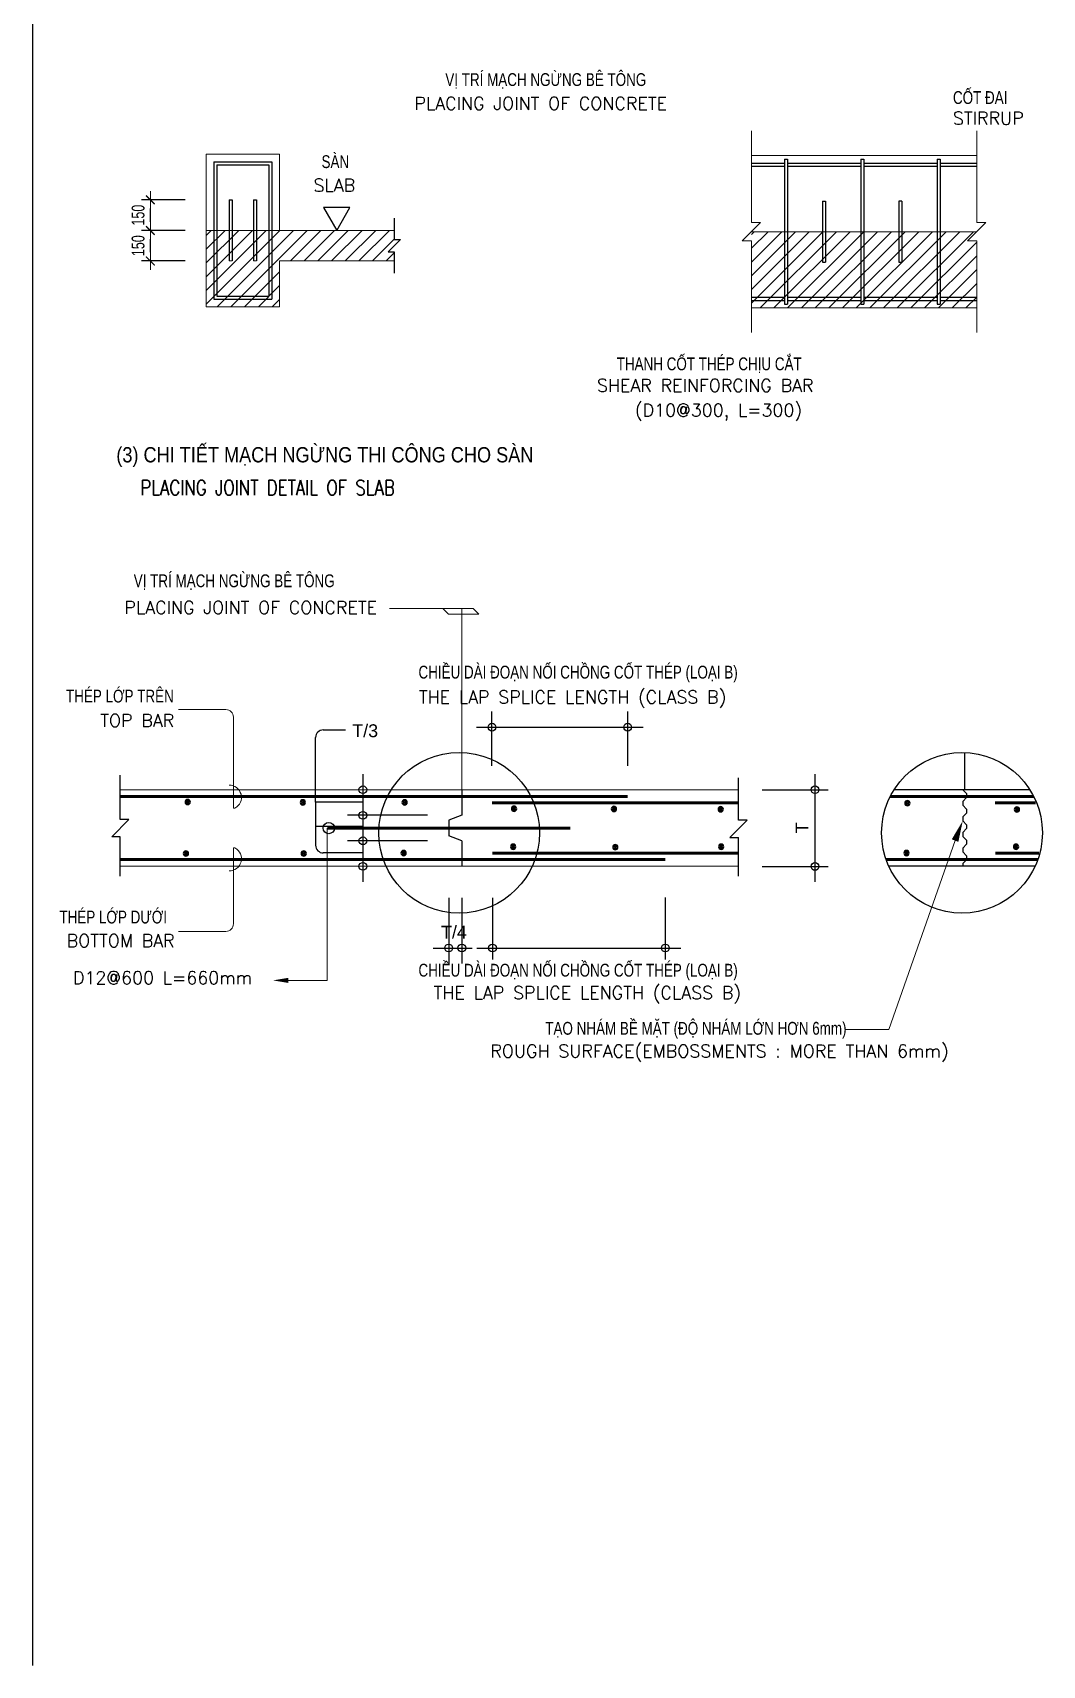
# Model space of a CAD drawing. Header units: millimetres. Extents: x 408913 to 1237273, y -191467 to -86666.
# Drawn here: x 714227 to 731599, y -186337 to -158253 of the extents above; entities that cross this region are included whole.
import ezdxf
from ezdxf.enums import TextEntityAlignment as Align

# ---------------------------------------------------------------- set-up
doc = ezdxf.new("R2010")
doc.units = ezdxf.units.MM
doc.header["$LTSCALE"] = 35
doc.header["$PDMODE"] = 3
for name, color, linetype, lineweight in [('2SEC', 8, 'Continuous', 0), ('NDC_S_CONTINUOUS', 3, 'Continuous', 20), ('NDC_S_DIM', 1, 'Continuous', 9), ('NDC_S_ENG TEXT', 2, 'Continuous', 9), ('NDC_S_VN TEXT', 7, 'Continuous', 9)]:
    doc.layers.add(name, color=color, linetype=linetype, lineweight=lineweight)
for name, color, linetype in [('4ELE', 4, 'Continuous'), ('5HAT', 6, 'Continuous'), ('a-TAG-1', 6, 'Continuous'), ('AS-XXXX-BARS', 2, 'Continuous'), ('DIM', 1, 'Continuous'), ('ELEV', 7, 'Continuous'), ('LEA', 7, 'Continuous'), ('S', 2, 'Continuous'), ('STR.Dim_F-CL-B', 8, 'Continuous')]:
    doc.layers.add(name, color=color, linetype=linetype)
doc.styles.add('Arial', font='arial.ttf', dxfattribs={"width": 0.6})
doc.styles.add('NDC_ARIAL', font='arial.ttf', dxfattribs={"width": 0.85})
doc.styles.add('NDC_DIM', font='', dxfattribs={"width": 0.75})
doc.styles.add('NDC_ROMANS', font='romans.shx', dxfattribs={"width": 0.8})
doc.styles.get('NDC_DIM').set_extended_font_data('Dotum')
doc.dimstyles.new('NDC_dim_100', dxfattribs={"dimscale": 100, "dimtxt": 2.2, "dimasz": 1.5, "dimexe": 1.5, "dimexo": 2.5, "dimgap": 1, "dimtad": 1, "dimdec": 0, "dimzin": 0, "dimdsep": 46, "dimtxsty": 'NDC_DIM', "dimblk": 'DIMMARK', "dimcen": 0.09, "dimdle": 1.2, "dimclrd": 1, "dimclre": 1, "dimclrt": 3, "dimadec": 0, "dimazin": 0, "dimtfac": 1, "dimtdec": 0, "dimtix": 1, "dimtofl": 0, "dimtmove": 0, "dimatfit": 3, "dimfxl": 6, "dimfxlon": 1, "dimtolj": 1, "dimtzin": 0, "dimarcsym": 0})

# ---------------------------------------------------------------- blocks, each defined once
blk = doc.blocks.new('DIMMARK')
at = {"layer": 'NDC_S_DIM', "color": 1}
blk.add_line((-1.5, 0), (1, 0), dxfattribs=at)
at = {"layer": 'NDC_S_DIM', "color": 2, "const_width": 0.15}
blk.add_lwpolyline([(-0.5, -0.5), (0.5, 0.5)], dxfattribs=at)
blk = doc.blocks.new('*D138')
at = {"layer": 'a-TAG-1', "color": 1, "lineweight": -2, "transparency": 16777216}
for p, q in [((716852, -161655), (716102, -161655)), ((716252, -162030), (716252, -161805)), ((716852, -162180), (716102, -162180))]:
    blk.add_line(p, q, dxfattribs=at)
at = {"layer": 'DEFPOINTS', "color": 0, "transparency": 16777216}
for p in [(716252, -161655), (717212, -161655), (717212, -162180)]:
    blk.add_point(p, dxfattribs=at)
at = {"layer": 'a-TAG-1', "color": 1, "lineweight": -2, "transparency": 16777216, "xscale": 150, "yscale": 150, "zscale": 150}
for p, rotation in [((716252, -161655), 90), ((716252, -162180), 270)]:
    blk.add_blockref('DIMMARK', p, dxfattribs=dict(at, rotation=rotation))
at = {"layer": 'a-TAG-1', "color": 3, "transparency": 16777216, "insert": (716042, -161917), "char_height": 220, "attachment_point": 5, "rotation": 90, "style": 'NDC_DIM'}
blk.add_mtext('\\A1;150', dxfattribs=at)
blk = doc.blocks.new('*D108')
at = {"layer": 'a-TAG-1', "color": 1, "lineweight": -2, "transparency": 16777216}
for p, q in [((716852, -161130), (716102, -161130)), ((716252, -161505), (716252, -161280)), ((716852, -161655), (716102, -161655))]:
    blk.add_line(p, q, dxfattribs=at)
at = {"layer": 'DEFPOINTS', "color": 0, "transparency": 16777216}
for p in [(716252, -161130), (717212, -161130), (717212, -161655)]:
    blk.add_point(p, dxfattribs=at)
at = {"layer": 'a-TAG-1', "color": 1, "lineweight": -2, "transparency": 16777216, "xscale": 150, "yscale": 150, "zscale": 150}
for p, rotation in [((716252, -161130), 90), ((716252, -161655), 270)]:
    blk.add_blockref('DIMMARK', p, dxfattribs=dict(at, rotation=rotation))
at = {"layer": 'a-TAG-1', "color": 3, "transparency": 16777216, "insert": (716042, -161392), "char_height": 220, "attachment_point": 5, "rotation": 90, "style": 'NDC_DIM'}
blk.add_mtext('\\A1;150', dxfattribs=at)

msp = doc.modelspace()

# ---------------------------------------------------------------- hatches: boundary and pattern name
at = {"layer": '5HAT'}
h = msp.add_hatch(dxfattribs=at)
h.set_pattern_fill('ANSI31', color=8, scale=52.5, style=0)
h.set_pattern_definition([(45, (-2871175.65, -117976.77), (-117.8658616, 117.8658616), [])])
h.paths.add_polyline_path([(717212.4, -161654.6), (717212.4, -162967.1), (718472.4, -162967.1), (718472.4, -162179.6), (720449.1, -162179.6), (720449.1, -162022.1), (720344.1, -162022.1), (720554.1, -161812.1), (720449.1, -161812.1), (720449.1, -161654.6), (718472.4, -161654.6)])
h = msp.add_hatch(dxfattribs=at)
h.set_pattern_fill('ANSI31', color=8, scale=52.5, style=0)
h.set_pattern_definition([(45, (-2868905.32, -121299.33), (-117.8658616, 117.8658616), [])])
h.paths.add_polyline_path([(730311.9, -161834), (730469.4, -161676.5), (726593.5, -161676.5), (726593.5, -162989), (730469.4, -162989), (730469.4, -161834)])

# ---------------------------------------------------------------- linework, layer by layer
msp.add_lwpolyline([(719685.9, -161260.9), (719231.3, -161260.9), (719458.6, -161654.6)], close=True)
msp.add_circle((719322, -171934), 97.6)
at = {"layer": '2SEC'}
for p, q in [((726593.5, -159944), (726593.5, -161519)), ((730469.4, -159944), (730469.4, -161519)), ((726751, -161519), (726436, -161834)), ((726593.5, -161519), (726751, -161519)), ((730626.9, -161519), (730311.9, -161834)), ((730469.4, -161519), (730626.9, -161519)), ((726436, -161834), (726593.5, -161834)), ((726593.5, -161834), (726593.5, -163409)), ((730311.9, -161834), (730469.4, -161834)), ((730469.4, -161834), (730469.4, -163409)), ((717658.7, -162179.6), (717606.2, -162179.6)), ((718078.7, -162179.6), (718026.2, -162179.6))]:
    msp.add_line(p, q, dxfattribs=at)
at = {"layer": '4ELE', "color": 7}
for p, q in [((720449.1, -161444.6), (720449.1, -161812.1)), ((720554.1, -161812.1), (720344.1, -162022.1)), ((720344.1, -162022.1), (720449.1, -162022.1)), ((720449.1, -161812.1), (720554.1, -161812.1)), ((720449.1, -162022.1), (720449.1, -162389.6))]:
    msp.add_line(p, q, dxfattribs=at)
at = {"layer": 'AS-XXXX-BARS'}
for p, q in [((717343.7, -160473.4), (717343.7, -162835.9)), ((717343.7, -160473.4), (718341.2, -160473.4)), ((717396.2, -160525.9), (717396.2, -162783.4)), ((717396.2, -160525.9), (718288.7, -160525.9)), ((718288.7, -160525.9), (718288.7, -162783.4)), ((718341.2, -160473.4), (718341.2, -162835.9)), ((726593.5, -160495.3), (727162, -160495.3)), ((726593.5, -160547.8), (727162, -160547.8)), ((727162, -160429.7), (727162, -162923.4)), ((727162, -160429.7), (727214.5, -160429.7)), ((727214.5, -160429.7), (727214.5, -162923.4)), ((727214.5, -160495.3), (728474.5, -160495.3)), ((727214.5, -160547.8), (728474.5, -160547.8)), ((728474.5, -160429.7), (728474.5, -162923.4)), ((728474.5, -160429.7), (728527, -160429.7)), ((728527, -160429.7), (728527, -162923.4)), ((728527, -160495.3), (729787, -160495.3)), ((728527, -160547.8), (729787, -160547.8)), ((729787, -160429.7), (729787, -162923.4)), ((729787, -160429.7), (729839.5, -160429.7)), ((729839.5, -160429.7), (729839.5, -162923.4)), ((729839.5, -160495.3), (730469.4, -160495.3)), ((729839.5, -160547.8), (730469.4, -160547.8)), ((717606.2, -161129.6), (717606.2, -162179.6)), ((717606.2, -161129.6), (717658.7, -161129.6)), ((717658.7, -161129.6), (717658.7, -162179.6)), ((718026.2, -161129.6), (718026.2, -162179.6)), ((718026.2, -161129.6), (718078.7, -161129.6)), ((718078.7, -161129.6), (718078.7, -162179.6)), ((727818.2, -161151.5), (727818.2, -162201.5)), ((727818.2, -161151.5), (727870.7, -161151.5)), ((727870.7, -161151.5), (727870.7, -162201.5)), ((729130.7, -161151.5), (729130.7, -162201.5)), ((729183.2, -161151.5), (729130.7, -161151.5)), ((729183.2, -161151.5), (729183.2, -162201.5)), ((727818.2, -162201.5), (727870.7, -162201.5)), ((729130.7, -162201.5), (729183.2, -162201.5)), ((717343.7, -162835.9), (718341.2, -162835.9)), ((717396.2, -162783.4), (718288.7, -162783.4)), ((726593.5, -162805.3), (727162, -162805.3)), ((726593.5, -162857.8), (727162, -162857.8)), ((727214.5, -162805.3), (728474.5, -162805.3)), ((727214.5, -162857.8), (728474.5, -162857.8)), ((728527, -162805.3), (729787, -162805.3)), ((728527, -162857.8), (729787, -162857.8)), ((729839.5, -162805.3), (730469.4, -162805.3)), ((729839.5, -162857.8), (730469.4, -162857.8)), ((727162, -162923.4), (727214.5, -162923.4)), ((728474.5, -162923.4), (728527, -162923.4)), ((729787, -162923.4), (729839.5, -162923.4))]:
    msp.add_line(p, q, dxfattribs=at)
at = {"layer": 'DIM', "linetype": 'Continuous'}
for p, q in [((722129.9, -170862.6), (722129.9, -169932.6)), ((724464.5, -170862.6), (724464.5, -169932.6)), ((719096.1, -171488.7), (719096.1, -170377.7)), ((719227.7, -170246), (719609.2, -170246)), ((721862.6, -170199.9), (724731.9, -170199.9)), ((719908.6, -171008.5), (719908.6, -172859.6)), ((727686.8, -171008.5), (727686.8, -172862.3)), ((726779.1, -171275.8), (727912, -171275.8)), ((719908.6, -171488.7), (719096.1, -171488.7)), ((719096.1, -171488.7), (719096.1, -172231.1)), ((721022.1, -171714.6), (719641.3, -171714.6)), ((719908.6, -171909.9), (719096.1, -171909.9)), ((721022.1, -172153.4), (719641.3, -172153.4)), ((719908.6, -172362.7), (719227.7, -172362.7)), ((726779.1, -172595), (727912, -172595)), ((721385.1, -173132.8), (721385.1, -174266.1)), ((721611, -173132.8), (721611, -174266.1)), ((722138.4, -173132.8), (722138.4, -174195.9)), ((725111.5, -173130.7), (725111.5, -174195.9)), ((721117.8, -173998.8), (721786.6, -173998.8)), ((721871.1, -173998.8), (725378.8, -173998.8))]:
    msp.add_line(p, q, dxfattribs=at)
at = {"layer": 'DIM', "linetype": 'Continuous', "ltscale": 200}
for centre in [(722129.9, -170199.9), (724464.5, -170199.9), (719908.6, -171275.8), (727686.8, -171275.8), (719908.6, -171714.6), (719908.6, -172153.4), (719908.6, -172592.2), (727686.8, -172595), (721385.1, -173998.8), (721611, -173998.8), (722138.4, -173998.8), (725111.5, -173998.8)]:
    msp.add_circle(centre, 66.8, dxfattribs=at)
at = {"layer": 'DIM', "linetype": 'Continuous'}
for centre, start, end in [((719227.7, -170377.7), 90, 180), ((719227.7, -172231.1), 180, 270)]:
    msp.add_arc(centre, 131.6, start, end, dxfattribs=at)
at = {"layer": 'ELEV', "linetype": 'Continuous'}
for p, q in [((730263.4, -171275.8), (730263.4, -170634.4)), ((721611, -171275.8), (721611, -171714.6)), ((731384.1, -171275.8), (729048.6, -171275.8)), ((721611, -171714.6), (721385.1, -171796.8)), ((721385.1, -171796.8), (721385.1, -172071.1)), ((721611, -172153.4), (721385.1, -172071.1)), ((721611, -172153.4), (721611, -172592.2)), ((731473.6, -172592.2), (728959.1, -172592.2))]:
    msp.add_line(p, q, dxfattribs=at)
at = {"layer": 'ELEV', "linetype": 'Continuous', "ltscale": 10}
for points in [[(730229.9, -171275.8), (730296.8, -171342.6), (730296.8, -171409.4), (730229.9, -171476.3), (730229.9, -171543.1), (730296.8, -171609.9), (730296.8, -171676.8), (730229.9, -171743.6), (730229.9, -171810.4)], [(730229.9, -171810.4), (730296.8, -171877.3), (730296.8, -171944.1), (730229.9, -172010.9), (730229.9, -172077.7), (730296.8, -172144.6), (730296.8, -172211.4), (730229.9, -172278.2), (730229.9, -172345.1)], [(730229.9, -172345.1), (730296.8, -172411.9), (730296.8, -172478.7), (730229.9, -172545.6), (730229.9, -172592.2)]]:
    msp.add_lwpolyline(points, dxfattribs=at)
at = {"layer": 'LEA', "linetype": 'Continuous'}
msp.add_lwpolyline([(730229.9, -171810.4, 0, 121.6, 0), (730097.4, -172150.2, 121.6, 121.6, 0)], format="xyseb", dxfattribs=at)
at = {"layer": 'LEA', "linetype": 'Continuous', "ltscale": 10}
for centre in [(721564.1, -172016.5), (730216.4, -172016.5)]:
    msp.add_circle(centre, 1382.8, dxfattribs=at)
at = {"layer": 'LEA', "linetype": 'Continuous'}
msp.add_solid([(718624.7, -174511.1), (718624.7, -174598.9), (718361.4, -174555)], dxfattribs=at)
at = {"layer": 'NDC_S_CONTINUOUS'}
for p, q in [((717212.4, -160342.1), (718472.4, -160342.1)), ((717212.4, -160342.1), (717212.4, -162967.1)), ((718472.4, -160342.1), (718472.4, -161654.6)), ((726593.5, -160364), (730469.4, -160364)), ((718472.4, -161654.6), (717212.4, -161654.6)), ((718472.4, -161654.6), (720449.1, -161654.6)), ((726593.5, -161676.5), (730469.4, -161676.5)), ((718472.4, -162179.6), (720449.1, -162179.6)), ((718472.4, -162179.6), (718472.4, -162967.1)), ((717212.4, -162967.1), (718472.4, -162967.1)), ((726593.5, -162989), (730469.4, -162989)), ((726371.1, -171275.8), (715735.1, -171275.8)), ((726371.1, -172592.2), (715735.1, -172592.2))]:
    msp.add_line(p, q, dxfattribs=at)
at = {"layer": 'NDC_S_DIM'}
for p, q in [((721611, -171275.8), (721611, -168159.7)), ((717550.3, -169895.5), (716736.3, -169895.5)), ((717681.9, -171392.8), (717681.9, -170027.2)), ((719294.9, -171934), (719294.9, -174555)), ((717681.9, -172475.2), (717681.9, -173580.8)), ((717550.3, -173712.4), (716736.1, -173712.4)), ((719294.9, -174555), (718624.7, -174555))]:
    msp.add_line(p, q, dxfattribs=at)
for points, format in [([(717842.4, -161654.6, 0, 131.3, 0), (717842.4, -161260.9, 0, 0, 0), (717842.4, -159460.4, 0, 0, 0), (720725.1, -159460.4, 0, 0, 0)], "xyseb"), ([(728208.7, -161658.3, 0, 131.3, 0), (728208.7, -161264.5, 0, 0, 0), (728208.7, -159464, 0, 0, 0), (725899, -159464, 0, 0, 0)], "xyseb"), ([(728527, -160759.6, 0, 131.3, 0), (728754.9, -160438.5, 0, 0, 0), (729227.6, -159772.5, 0, 0, 0), (730010.7, -159772.5, 0, 0, 0)], "xyseb"), ([(727818.2, -161902.9, 0, 131.3, 0), (727424.5, -161902.9, 0, 0, 0), (726050.2, -161902.9, 0, 0, 0), (726050.2, -163661.5, 0, 0, 0)], "xyseb"), ([(729154.3, -161902.9, 0, 131.3, 0), (728760.6, -161902.9, 0, 0, 0), (727818.2, -161902.9, 0, 0, 0)], "xyseb"), ([(717606.2, -171196.6, -0.7831771), (717708.1, -171591.5, -0.5677246), (717681.9, -171575.8), (717681.9, -171392.8)], "xyb"), ([(717606.2, -172671.4, 0.7831771), (717708.1, -172276.6, 0.5677246), (717681.9, -172292.2), (717681.9, -172475.2)], "xyb")]:
    msp.add_lwpolyline(points, format=format, dxfattribs=at)
for points in [[(720368.1, -168159.7), (721807.4, -168159.7), (721904, -168254.6), (721382.6, -168254.6), (721286, -168159.7)], [(730097.4, -172150.2), (728957.7, -175397.7), (728217.7, -175397.7)]]:
    msp.add_lwpolyline(points, dxfattribs=at)
for centre, start, end in [((717550.3, -170027.2), 0, 90), ((717550.3, -173580.8), 270, 0)]:
    msp.add_arc(centre, 131.6, start, end, dxfattribs=at)
at = {"layer": 'S', "linetype": 'Continuous', "const_width": 51.4}
for points in [[(724464.5, -171392.8), (715735.1, -171392.8)], [(726371.1, -171501.6), (722129.9, -171501.6)], [(731450.6, -171392.8), (728982.1, -171392.8)], [(731483.6, -171501.6), (730782.2, -171501.6)], [(719294.9, -171934), (723475.3, -171934)], [(726371.1, -172366.4), (722138.4, -172366.4)], [(731543.5, -172366.4), (730790.7, -172366.4)], [(725111, -172475.2), (715735.1, -172475.2)], [(731520.9, -172475.2), (728911.8, -172475.2)]]:
    msp.add_lwpolyline(points, dxfattribs=at)
at = {"layer": 'S', "linetype": 'Continuous', "extrusion": (0, 0, -1)}
for centre, major_axis in [((716895.7, -171486.6), (32.3, 32.3)), ((716895.7, -171486.6), (-19.9, 19.9)), ((716895.7, -171486.6), (7.45, 7.45)), ((718875.7, -171494.2), (32.3, 32.3)), ((718875.7, -171494.2), (-19.9, 19.9)), ((718875.7, -171494.2), (7.45, 7.45)), ((720625.7, -171494.2), (32.3, 32.3)), ((720625.7, -171494.2), (-19.9, 19.9)), ((720625.7, -171494.2), (7.45, 7.45)), ((722509.6, -171603), (32.3, 32.3)), ((722509.6, -171603), (-19.9, 19.9)), ((722509.6, -171603), (7.45, 7.45)), ((724227.6, -171606.1), (32.3, 32.3)), ((724227.6, -171606.1), (-19.9, 19.9)), ((724227.6, -171606.1), (7.45, 7.45)), ((726065.4, -171610.6), (32.3, 32.3)), ((726065.4, -171610.6), (-19.9, 19.9)), ((729278.1, -171507.1), (32.3, 32.3)), ((729278.1, -171507.1), (-19.9, 19.9)), ((729278.1, -171507.1), (7.45, 7.45)), ((731161.9, -171615.9), (32.3, 32.3)), ((731161.9, -171615.9), (-19.9, 19.9)), ((726065.4, -171610.6), (7.45, 7.45)), ((731161.9, -171615.9), (7.45, 7.45)), ((716863.7, -172372), (32.3, 32.3)), ((716863.7, -172372), (-19.9, 19.9)), ((716863.7, -172372), (7.45, 7.45)), ((718891.7, -172372), (32.3, 32.3)), ((718891.7, -172372), (-19.9, 19.9)), ((718891.7, -172372), (7.45, 7.45)), ((720609.7, -172364.4), (32.3, 32.3)), ((720609.7, -172364.4), (-19.9, 19.9)), ((720609.7, -172364.4), (7.45, 7.45)), ((722494.2, -172255.6), (32.3, 32.3)), ((722494.2, -172255.6), (-19.9, 19.9)), ((722494.2, -172255.6), (7.45, 7.45)), ((724252, -172263.3), (32.3, 32.3)), ((724252, -172263.3), (-19.9, 19.9)), ((724252, -172263.3), (7.45, 7.45)), ((726073.1, -172255.6), (32.3, 32.3)), ((726073.1, -172255.6), (-19.9, 19.9)), ((726073.1, -172255.6), (7.45, 7.45)), ((729262, -172364.4), (32.3, 32.3)), ((729262, -172364.4), (-19.9, 19.9)), ((729262, -172364.4), (7.45, 7.45)), ((731146.5, -172255.6), (32.3, 32.3)), ((731146.5, -172255.6), (-19.9, 19.9)), ((731146.5, -172255.6), (7.45, 7.45))]:
    msp.add_ellipse(centre, major_axis=major_axis, ratio=1, dxfattribs=at)
at = {"layer": 'STR.Dim_F-CL-B'}
for p, q in [((714226.8, -130337.2), (714226.8, -186337.2)), ((715735.1, -171790.2), (715735.1, -171024.5)), ((726371.1, -171801), (726371.1, -171072.2)), ((715586.5, -172087.6), (715883.8, -171790.2)), ((715883.8, -171790.2), (715735.1, -171790.2)), ((726222.5, -172098.4), (726519.8, -171801)), ((726519.8, -171801), (726371.1, -171801)), ((715735.1, -172087.6), (715586.5, -172087.6)), ((715735.1, -172760.5), (715735.1, -172087.6)), ((726222.5, -172098.4), (726371.1, -172098.4)), ((726371.1, -172760.5), (726371.1, -172098.4))]:
    msp.add_line(p, q, dxfattribs=at)

# ---------------------------------------------------------------- texts
at = {"layer": 'a-TAG-1', "color": 3, "style": 'Arial'}
for s, p in [('T/3', (719948.1, -170370.8)), ('T/4', (721475, -173836.2))]:
    msp.add_text(s, height=220.79, dxfattribs=at).set_placement(p, align=Align.CENTER)
msp.add_text('T', height=220.8, rotation=90, dxfattribs=at).set_placement((727575.4, -172025.2))
at = {"layer": 'NDC_S_ENG TEXT', "style": 'NDC_ROMANS'}
for s, p in [('PLACING JOINT OF CONCRETE', (720795.1, -159580)), ('STIRRUP', (730061.6, -159834.8)), ('SLAB', (719059.1, -160987.1)), ('SHEAR REINFORCING BAR', (723936.5, -164430.6)), ('(D10@300, L=300)', (724589.1, -164855.9))]:
    msp.add_text(s, height=220, dxfattribs=at).set_placement(p)
at = {"layer": 'NDC_S_ENG TEXT', "style": 'NDC_ROMANS', "width": 0.8}
msp.add_text('PLACING JOINT DETAIL OF SLAB', height=260, dxfattribs=at).set_placement((716081.1, -166209.1))
at = {"layer": 'NDC_S_ENG TEXT', "style": 'NDC_ROMANS'}
for s, p in [('PLACING JOINT OF CONCRETE', (717978.6, -168251.1)), ('THE LAP SPLICE LENGTH (CLASS B)', (723515.7, -169791.1)), ('TOP BAR', (716026.3, -170194.4)), ('BOTTOM BAR', (715740.8, -173981.4)), ('D12@600 L=660mm', (716461.2, -174619.9)), ('THE LAP SPLICE LENGTH (CLASS B)', (723769.8, -174876.8)), ('ROUGH SURFACE(EMBOSSMENTS : MORE THAN 6mm)', (726043.8, -175880.7))]:
    msp.add_text(s, height=220, dxfattribs=at).set_placement(p, align=Align.CENTER)
at = {"layer": 'NDC_S_VN TEXT', "style": 'NDC_ARIAL', "width": 0.75}
for s, p in [('VỊ TRÍ MẠCH NGỪNG BÊ TÔNG', (721327.2, -159170.3)), ('CỐT ĐAI', (730061.3, -159479.6)), ('SÀN', (719197.2, -160581.9)), ('THANH CỐT THÉP CHỊU CẮT', (724275.9, -164060.2)), ('VỊ TRÍ MẠCH NGỪNG BÊ TÔNG', (715966.2, -167791.5)), ('CHIỀU DÀI ĐOẠN NỐI CHỒNG CỐT THÉP (LOẠI B)', (720865.1, -169363.1)), ('THÉP LỚP TRÊN', (714800.9, -169774.7)), ('THÉP LỚP DƯỚI', (714688, -173575.9)), ('CHIỀU DÀI ĐOẠN NỐI CHỒNG CỐT THÉP (LOẠI B)', (720865.1, -174490)), ('TẠO NHÁM BỀ MẶT (ĐỘ NHÁM LỚN HƠN 6mm)', (723047, -175489.8))]:
    msp.add_text(s, height=220.5, dxfattribs=at).set_placement(p)
at = {"layer": 'NDC_S_VN TEXT', "color": 0, "style": 'NDC_ARIAL', "width": 0.85}
msp.add_text('(3) CHI TIẾT MẠCH NGỪNG THI CÔNG CHO SÀN', height=262.5, dxfattribs=at).set_placement((715666.9, -165644.7))

# ---------------------------------------------------------------- dimensions: what is measured, and where the dimension line sits
at = {"layer": 'a-TAG-1', "color": 3}
for base, p1, p2, picture, middle in [((716252.1, -161129.6), (717212.4, -161654.6), (717212.4, -161129.6), '*D108', (716252.1, -161392.1)), ((716252.1, -161654.6), (717212.4, -162179.6), (717212.4, -161654.6), '*D138', (716252.1, -161917.1))]:
    dim = msp.add_linear_dim(base=base, p1=p1, p2=p2, angle=90, text='150', dimstyle='NDC_dim_100', dxfattribs=at)
    dim.commit()
    dim.dimension.update_dxf_attribs({"geometry": picture, "text_midpoint": middle, "dimtype": 160})

doc.saveas('drawing.dxf')
